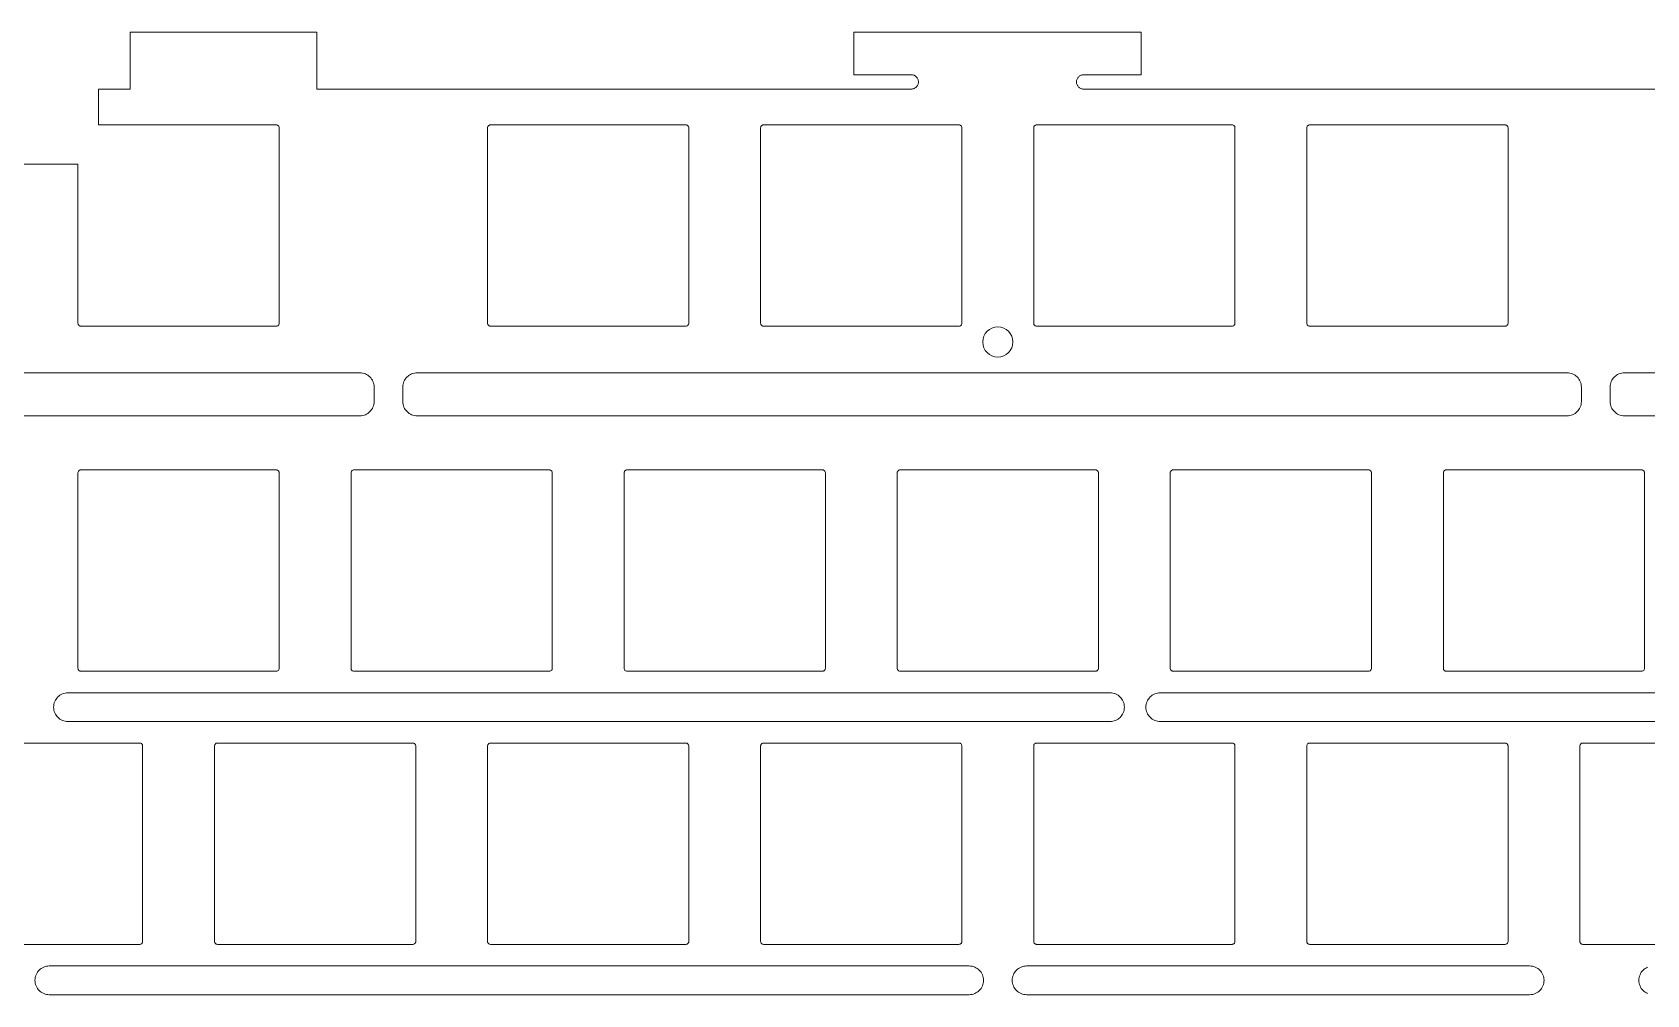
# Model space of a CAD drawing. Header units: millimetres. Extents: x 0 to 2822, y 422 to 2401.
# Drawn here: x 1182.6 to 1634.9, y 1653 to 1922.5 of the extents above; entities that cross this region are included whole.
import ezdxf

# ---------------------------------------------------------------- set-up
doc = ezdxf.new("R2010")
doc.units = ezdxf.units.MM

msp = doc.modelspace()

# ---------------------------------------------------------------- linework, layer by layer
at = {"color": 7, "lineweight": 0}
for points in [[(1262.368605, 1922.451987), (1210.030847, 1922.451987)], [(1210.030882, 1922.451987), (1210.030882, 1906.540651)], [(1262.368605, 1906.540651), (1262.368605, 1922.451987)], [(1412.738934, 1922.452164), (1412.738934, 1910.566727)], [(1493.25838, 1922.452164), (1412.738969, 1922.452164)], [(1493.25838, 1910.566763), (1493.25838, 1922.452199)], [(1428.843028, 1910.566763), (1412.739075, 1910.566763)], [(1428.842675, 1906.540651), (1429.04853, 1906.551045), (1429.248437, 1906.581552), (1429.441384, 1906.63116), (1429.62636, 1906.698855), (1429.802352, 1906.783627), (1429.968349, 1906.884463), (1430.123338, 1907.000349), (1430.266309, 1907.130275), (1430.39625, 1907.273227), (1430.512147, 1907.428194), (1430.612991, 1907.594162), (1430.697768, 1907.77012), (1430.765467, 1907.955055), (1430.815076, 1908.147956), (1430.845583, 1908.347808), (1430.855977, 1908.553601), (1430.845583, 1908.759398), (1430.815076, 1908.959262), (1430.765467, 1909.152179), (1430.697768, 1909.337137), (1430.612991, 1909.513122), (1430.512147, 1909.67912), (1430.39625, 1909.834118), (1430.266309, 1909.977104), (1430.123338, 1910.107062), (1429.968349, 1910.222981), (1429.802352, 1910.323846), (1429.62636, 1910.408644), (1429.441384, 1910.476363), (1429.248437, 1910.525988), (1429.04853, 1910.556506), (1428.842675, 1910.566904)], [(1477.154639, 1910.566763), (1476.948846, 1910.556369), (1476.748993, 1910.525861), (1476.556093, 1910.476252), (1476.371158, 1910.408553), (1476.1952, 1910.323776), (1476.029232, 1910.222933), (1475.874265, 1910.107035), (1475.731313, 1909.977095), (1475.601387, 1909.834124), (1475.4855, 1909.679134), (1475.384665, 1909.513137), (1475.299893, 1909.337145), (1475.232197, 1909.152169), (1475.18259, 1908.959222), (1475.152083, 1908.759315), (1475.141689, 1908.55346), (1475.152083, 1908.347667), (1475.18259, 1908.147814), (1475.232197, 1907.954914), (1475.299893, 1907.769979), (1475.384665, 1907.594021), (1475.4855, 1907.428053), (1475.601387, 1907.273086), (1475.731313, 1907.130134), (1475.874265, 1907.000208), (1476.029232, 1906.884322), (1476.1952, 1906.783486), (1476.371158, 1906.698714), (1476.556093, 1906.631018), (1476.748993, 1906.581411), (1476.948846, 1906.550904), (1477.154639, 1906.54051)], [(1493.25838, 1910.566763), (1477.15478, 1910.566763)], [(1201.173726, 1896.527124), (1201.173726, 1906.540722)], [(1201.173726, 1906.540651), (1210.030918, 1906.540651)], [(1262.368605, 1906.540651), (1428.843027, 1906.540651)], [(1477.154639, 1906.540651), (1643.629061, 1906.540651)], [(1201.173726, 1896.527124), (1250.995473, 1896.527124)], [(1251.800582, 1895.721839), (1251.784222, 1895.884167), (1251.737297, 1896.035353), (1251.663047, 1896.172162), (1251.564706, 1896.291354), (1251.445514, 1896.389694), (1251.308706, 1896.463945), (1251.157519, 1896.51087), (1250.995191, 1896.52723)], [(1251.800582, 1895.721839), (1251.800582, 1840.968611)], [(1310.177226, 1840.968611), (1310.177226, 1895.721839)], [(1310.982336, 1896.527124), (1310.820124, 1896.510764), (1310.669025, 1896.463839), (1310.532279, 1896.389589), (1310.413129, 1896.291248), (1310.314814, 1896.172056), (1310.240576, 1896.035247), (1310.193657, 1895.884061), (1310.177297, 1895.721733)], [(1310.982336, 1896.527124), (1365.735916, 1896.527124)], [(1366.540884, 1895.721839), (1366.524524, 1895.884167), (1366.477605, 1896.035353), (1366.403367, 1896.172162), (1366.305052, 1896.291354), (1366.185902, 1896.389694), (1366.049156, 1896.463945), (1365.898057, 1896.51087), (1365.735846, 1896.52723)], [(1366.540884, 1895.721839), (1366.540884, 1840.968611)], [(1387.476023, 1896.527124), (1387.313695, 1896.510764), (1387.162508, 1896.463839), (1387.0257, 1896.389589), (1386.906507, 1896.291248), (1386.808167, 1896.172056), (1386.733916, 1896.035247), (1386.686992, 1895.884061), (1386.670631, 1895.721733)], [(1386.670737, 1840.968611), (1386.670737, 1895.721839)], [(1387.476023, 1896.527124), (1442.229251, 1896.527124)], [(1443.034396, 1895.721839), (1443.01805, 1895.884167), (1442.971166, 1896.035353), (1442.896971, 1896.172162), (1442.798696, 1896.291354), (1442.679568, 1896.389694), (1442.542816, 1896.463945), (1442.39167, 1896.51087), (1442.229357, 1896.52723)], [(1443.034396, 1895.721839), (1443.034396, 1840.968611)], [(1463.164425, 1840.968611), (1463.164425, 1895.721839)], [(1463.969569, 1896.527124), (1463.807257, 1896.510764), (1463.65611, 1896.463839), (1463.519358, 1896.389589), (1463.40023, 1896.291248), (1463.301955, 1896.172056), (1463.22776, 1896.035247), (1463.180876, 1895.884061), (1463.164531, 1895.721733)], [(1463.969569, 1896.527124), (1518.722797, 1896.527124)], [(1519.527907, 1895.721839), (1519.511561, 1895.884167), (1519.464677, 1896.035353), (1519.390482, 1896.172162), (1519.292207, 1896.291354), (1519.173079, 1896.389694), (1519.036327, 1896.463945), (1518.885181, 1896.51087), (1518.722868, 1896.52723)], [(1519.527907, 1895.721839), (1519.527907, 1840.968611)], [(1539.657971, 1840.968611), (1539.657971, 1895.721839)], [(1540.463081, 1896.526948), (1540.300768, 1896.510602), (1540.149621, 1896.463718), (1540.012869, 1896.389524), (1539.893741, 1896.291248), (1539.795466, 1896.17212), (1539.721272, 1896.035369), (1539.674387, 1895.884222), (1539.658042, 1895.721909)], [(1540.463081, 1896.526948), (1595.216308, 1896.526948)], [(1596.021771, 1895.721839), (1596.00541, 1895.884152), (1595.958486, 1896.035298), (1595.884235, 1896.17205), (1595.785895, 1896.291178), (1595.666702, 1896.389453), (1595.529894, 1896.463648), (1595.378707, 1896.510532), (1595.216379, 1896.526878)], [(1596.021771, 1895.721839), (1596.021771, 1840.968611)], [(1195.436748, 1885.508499), (1175.306895, 1885.508499)], [(1195.436748, 1840.968611), (1195.436748, 1885.508569)], [(1195.436748, 1840.968611), (1195.453109, 1840.806298), (1195.500033, 1840.655151), (1195.574284, 1840.5184), (1195.672624, 1840.399272), (1195.791817, 1840.300996), (1195.928625, 1840.226802), (1196.079811, 1840.179918), (1196.242139, 1840.163572)], [(1250.995297, 1840.163466), (1251.157625, 1840.179812), (1251.308811, 1840.226696), (1251.44562, 1840.30089), (1251.564812, 1840.399166), (1251.663153, 1840.518294), (1251.737403, 1840.655045), (1251.784328, 1840.806192), (1251.800688, 1840.968505)], [(1310.177226, 1840.968611), (1310.193586, 1840.806283), (1310.240506, 1840.655096), (1310.314743, 1840.518288), (1310.413058, 1840.399095), (1310.532209, 1840.300755), (1310.668954, 1840.226504), (1310.820053, 1840.17958), (1310.982265, 1840.163219)], [(1365.735775, 1840.16329), (1365.897987, 1840.17965), (1366.049086, 1840.226575), (1366.185831, 1840.300826), (1366.304982, 1840.399166), (1366.403297, 1840.518358), (1366.477534, 1840.655167), (1366.524454, 1840.806353), (1366.540814, 1840.968681)], [(1386.670737, 1840.968611), (1386.687098, 1840.806283), (1386.734022, 1840.655096), (1386.808273, 1840.518288), (1386.906613, 1840.399095), (1387.025806, 1840.300755), (1387.162614, 1840.226504), (1387.313801, 1840.17958), (1387.476129, 1840.163219)], [(1442.229286, 1840.16329), (1442.391599, 1840.17965), (1442.542746, 1840.226575), (1442.679497, 1840.300826), (1442.798625, 1840.399166), (1442.896901, 1840.518358), (1442.971095, 1840.655167), (1443.017979, 1840.806353), (1443.034325, 1840.968681)], [(1463.164425, 1840.968611), (1463.18077, 1840.806283), (1463.227655, 1840.655096), (1463.301849, 1840.518288), (1463.400124, 1840.399095), (1463.519252, 1840.300755), (1463.656004, 1840.226504), (1463.807151, 1840.17958), (1463.969464, 1840.163219)], [(1518.722797, 1840.16329), (1518.88511, 1840.17965), (1519.036257, 1840.226575), (1519.173009, 1840.300826), (1519.292136, 1840.399166), (1519.390412, 1840.518358), (1519.464606, 1840.655167), (1519.511491, 1840.806353), (1519.527836, 1840.968681)], [(1539.657971, 1840.968611), (1539.674317, 1840.806283), (1539.721201, 1840.655096), (1539.795395, 1840.518288), (1539.893671, 1840.399095), (1540.012799, 1840.300755), (1540.14955, 1840.226504), (1540.300697, 1840.17958), (1540.46301, 1840.163219)], [(1595.216308, 1840.16329), (1595.378636, 1840.17965), (1595.529823, 1840.226575), (1595.666631, 1840.300826), (1595.785824, 1840.399166), (1595.884164, 1840.518358), (1595.958415, 1840.655167), (1596.005339, 1840.806353), (1596.0217, 1840.968681)], [(1250.995297, 1840.163466), (1196.242069, 1840.163466)], [(1365.735775, 1840.16329), (1310.982194, 1840.16329)], [(1442.229286, 1840.16329), (1387.476058, 1840.16329)], [(1518.722797, 1840.16329), (1463.969569, 1840.16329)], [(1595.216308, 1840.16329), (1540.463081, 1840.16329)], [(1274.365801, 1827.119296), (952.287451, 1827.119296)], [(1278.391737, 1823.093361), (1278.370953, 1823.505005), (1278.309949, 1823.904753), (1278.21075, 1824.290583), (1278.075378, 1824.660471), (1277.905855, 1825.012395), (1277.704207, 1825.34433), (1277.472454, 1825.654255), (1277.212621, 1825.940145), (1276.926731, 1826.199978), (1276.616806, 1826.431731), (1276.284871, 1826.63338), (1275.932947, 1826.802902), (1275.563059, 1826.938274), (1275.177229, 1827.037474), (1274.777481, 1827.098477), (1274.365837, 1827.119261)], [(1290.469719, 1827.119296), (1290.058075, 1827.098512), (1289.658327, 1827.037509), (1289.272497, 1826.938309), (1288.902608, 1826.802937), (1288.550685, 1826.633415), (1288.218749, 1826.431766), (1287.908825, 1826.200013), (1287.622935, 1825.94018), (1287.363102, 1825.65429), (1287.131349, 1825.344366), (1286.9297, 1825.01243), (1286.760178, 1824.660507), (1286.624806, 1824.290618), (1286.525606, 1823.904788), (1286.464603, 1823.50504), (1286.443819, 1823.093396)], [(1612.547928, 1827.119296), (1290.469578, 1827.119296)], [(1616.573863, 1823.093361), (1616.553079, 1823.505005), (1616.492076, 1823.904753), (1616.392876, 1824.290583), (1616.257504, 1824.660471), (1616.087982, 1825.012395), (1615.886333, 1825.34433), (1615.65458, 1825.654255), (1615.394747, 1825.940145), (1615.108857, 1826.199978), (1614.798933, 1826.431731), (1614.466997, 1826.63338), (1614.115074, 1826.802902), (1613.745185, 1826.938274), (1613.359355, 1827.037474), (1612.959607, 1827.098477), (1612.547963, 1827.119261)], [(1628.652022, 1827.119296), (1628.240374, 1827.098512), (1627.840614, 1827.037509), (1627.454767, 1826.938309), (1627.084856, 1826.802937), (1626.732906, 1826.633415), (1626.40094, 1826.431766), (1626.090984, 1826.200013), (1625.805061, 1825.94018), (1625.545195, 1825.65429), (1625.313411, 1825.344366), (1625.111732, 1825.01243), (1624.942183, 1824.660507), (1624.806788, 1824.290618), (1624.707571, 1823.904788), (1624.646557, 1823.50504), (1624.625769, 1823.093396)], [(1950.730195, 1827.119296), (1628.651845, 1827.119296)], [(1278.391737, 1819.067426), (1278.391737, 1823.093326)], [(1286.443784, 1823.093361), (1286.443784, 1819.067461)], [(1616.573863, 1819.067426), (1616.573863, 1823.093326)], [(1624.625734, 1823.093361), (1624.625734, 1819.067461)], [(1274.365801, 1815.04149), (1274.777445, 1815.062274), (1275.177194, 1815.123278), (1275.563024, 1815.222477), (1275.932912, 1815.357849), (1276.284835, 1815.527371), (1276.616771, 1815.72902), (1276.926695, 1815.960773), (1277.212586, 1816.220606), (1277.472419, 1816.506496), (1277.704171, 1816.816421), (1277.90582, 1817.148356), (1278.075342, 1817.50028), (1278.210715, 1817.870168), (1278.309914, 1818.255998), (1278.370917, 1818.655746), (1278.391701, 1819.06739)], [(1286.443784, 1819.067426), (1286.464568, 1818.655782), (1286.525571, 1818.256033), (1286.62477, 1817.870203), (1286.760143, 1817.500315), (1286.929665, 1817.148392), (1287.131314, 1816.816456), (1287.363066, 1816.506531), (1287.622899, 1816.220641), (1287.90879, 1815.960808), (1288.218714, 1815.729056), (1288.55065, 1815.527407), (1288.902573, 1815.357885), (1289.272461, 1815.222512), (1289.658291, 1815.123313), (1290.05804, 1815.06231), (1290.469684, 1815.041526)], [(1612.547928, 1815.04149), (1612.959572, 1815.062274), (1613.35932, 1815.123278), (1613.74515, 1815.222477), (1614.115038, 1815.357849), (1614.466962, 1815.527371), (1614.798897, 1815.72902), (1615.108822, 1815.960773), (1615.394712, 1816.220606), (1615.654545, 1816.506496), (1615.886298, 1816.816421), (1616.087947, 1817.148356), (1616.257469, 1817.50028), (1616.392841, 1817.870168), (1616.492041, 1818.255998), (1616.553044, 1818.655746), (1616.573828, 1819.06739)], [(1624.625734, 1819.067426), (1624.646522, 1818.655782), (1624.707536, 1818.256033), (1624.806753, 1817.870203), (1624.942148, 1817.500315), (1625.111697, 1817.148392), (1625.313375, 1816.816456), (1625.54516, 1816.506531), (1625.805026, 1816.220641), (1626.090949, 1815.960808), (1626.400905, 1815.729056), (1626.732871, 1815.527407), (1627.084821, 1815.357885), (1627.454732, 1815.222512), (1627.840579, 1815.123313), (1628.240339, 1815.06231), (1628.651986, 1815.041526)], [(952.287592, 1815.04149), (1274.365942, 1815.04149)], [(1290.469719, 1815.04149), (1612.548069, 1815.04149)], [(1628.652022, 1815.04149), (1950.730372, 1815.04149)], [(1196.242069, 1799.904431), (1196.079741, 1799.88807), (1195.928554, 1799.841146), (1195.791746, 1799.766895), (1195.672553, 1799.668555), (1195.574213, 1799.549362), (1195.499962, 1799.412554), (1195.453038, 1799.261367), (1195.436677, 1799.099039)], [(1250.995297, 1799.904431), (1196.242069, 1799.904431)], [(1251.800582, 1799.099145), (1251.784222, 1799.261473), (1251.737297, 1799.41266), (1251.663047, 1799.549468), (1251.564706, 1799.668661), (1251.445514, 1799.767001), (1251.308706, 1799.841252), (1251.157519, 1799.888176), (1250.995191, 1799.904537)], [(1272.73558, 1799.904431), (1272.573368, 1799.88807), (1272.422269, 1799.841146), (1272.285524, 1799.766895), (1272.166373, 1799.668555), (1272.068058, 1799.549362), (1271.993821, 1799.412554), (1271.946901, 1799.261367), (1271.930541, 1799.099039)], [(1327.488984, 1799.904431), (1272.735404, 1799.904431)], [(1328.294129, 1799.099145), (1328.277769, 1799.261473), (1328.230849, 1799.41266), (1328.156612, 1799.549468), (1328.058297, 1799.668661), (1327.939146, 1799.767001), (1327.802401, 1799.841252), (1327.651302, 1799.888176), (1327.48909, 1799.904537)], [(1349.229267, 1799.904431), (1349.066939, 1799.88807), (1348.915753, 1799.841146), (1348.778945, 1799.766895), (1348.659752, 1799.668555), (1348.561412, 1799.549362), (1348.487161, 1799.412554), (1348.440237, 1799.261367), (1348.423876, 1799.099039)], [(1403.982531, 1799.904431), (1349.229303, 1799.904431)], [(1404.78764, 1799.099145), (1404.771294, 1799.261473), (1404.72441, 1799.41266), (1404.650216, 1799.549468), (1404.55194, 1799.668661), (1404.432812, 1799.767001), (1404.296061, 1799.841252), (1404.144914, 1799.888176), (1403.982601, 1799.904537)], [(1425.722779, 1799.904431), (1425.560466, 1799.88807), (1425.409319, 1799.841146), (1425.272567, 1799.766895), (1425.153439, 1799.668555), (1425.055164, 1799.549362), (1424.98097, 1799.412554), (1424.934085, 1799.261367), (1424.91774, 1799.099039)], [(1480.476042, 1799.904431), (1425.722814, 1799.904431)], [(1481.281151, 1799.099145), (1481.264806, 1799.261473), (1481.217921, 1799.41266), (1481.143727, 1799.549468), (1481.045451, 1799.668661), (1480.926324, 1799.767001), (1480.789572, 1799.841252), (1480.638425, 1799.888176), (1480.476112, 1799.904537)], [(1502.216325, 1799.904431), (1502.054012, 1799.88807), (1501.902865, 1799.841146), (1501.766114, 1799.766895), (1501.646986, 1799.668555), (1501.54871, 1799.549362), (1501.474516, 1799.412554), (1501.427632, 1799.261367), (1501.411286, 1799.099039)], [(1556.969553, 1799.904431), (1502.216325, 1799.904431)], [(1557.775015, 1799.099145), (1557.758654, 1799.261473), (1557.71173, 1799.41266), (1557.637479, 1799.549468), (1557.539139, 1799.668661), (1557.419946, 1799.767001), (1557.283138, 1799.841252), (1557.131951, 1799.888176), (1556.969623, 1799.904537)], [(1578.709836, 1799.904431), (1578.547624, 1799.88807), (1578.396525, 1799.841146), (1578.25978, 1799.766895), (1578.140629, 1799.668555), (1578.042314, 1799.549362), (1577.968077, 1799.412554), (1577.921157, 1799.261367), (1577.904797, 1799.099039)], [(1633.463099, 1799.904431), (1578.709871, 1799.904431)], [(1634.268561, 1799.099145), (1634.252201, 1799.261473), (1634.205276, 1799.41266), (1634.131026, 1799.549468), (1634.032685, 1799.668661), (1633.913493, 1799.767001), (1633.776684, 1799.841252), (1633.625498, 1799.888176), (1633.46317, 1799.904537)], [(1195.436748, 1744.345882), (1195.436748, 1799.09911)], [(1251.800582, 1799.099145), (1251.800582, 1744.345917)], [(1271.930471, 1744.345882), (1271.930471, 1799.09911)], [(1328.294129, 1799.099145), (1328.294129, 1744.345917)], [(1348.423982, 1744.345882), (1348.423982, 1799.09911)], [(1404.78764, 1799.099145), (1404.78764, 1744.345917)], [(1424.917669, 1744.345882), (1424.917669, 1799.09911)], [(1481.281151, 1799.099145), (1481.281151, 1744.345917)], [(1501.41118, 1744.345882), (1501.41118, 1799.09911)], [(1557.775015, 1799.099145), (1557.775015, 1744.345917)], [(1577.904727, 1744.345882), (1577.904727, 1799.09911)], [(1634.268561, 1799.099145), (1634.268561, 1744.345917)], [(1195.436748, 1744.345882), (1195.453109, 1744.183554), (1195.500033, 1744.032367), (1195.574284, 1743.895559), (1195.672624, 1743.776366), (1195.791817, 1743.678026), (1195.928625, 1743.603775), (1196.079811, 1743.556851), (1196.242139, 1743.54049)], [(1196.242069, 1743.540596), (1250.995297, 1743.540596)], [(1250.995297, 1743.540596), (1251.157625, 1743.556957), (1251.308811, 1743.603881), (1251.44562, 1743.678132), (1251.564812, 1743.776472), (1251.663153, 1743.895665), (1251.737403, 1744.032473), (1251.784328, 1744.18366), (1251.800688, 1744.345988)], [(1271.930471, 1744.345882), (1271.946831, 1744.183554), (1271.99375, 1744.032367), (1272.067988, 1743.895559), (1272.166303, 1743.776366), (1272.285453, 1743.678026), (1272.422199, 1743.603775), (1272.573298, 1743.556851), (1272.735509, 1743.54049)], [(1272.73558, 1743.540596), (1327.489161, 1743.540596)], [(1327.488984, 1743.540596), (1327.651196, 1743.556957), (1327.802295, 1743.603881), (1327.93904, 1743.678132), (1328.058191, 1743.776472), (1328.156506, 1743.895665), (1328.230744, 1744.032473), (1328.277663, 1744.18366), (1328.294023, 1744.345988)], [(1348.423982, 1744.345882), (1348.440342, 1744.183554), (1348.487267, 1744.032367), (1348.561517, 1743.895559), (1348.659858, 1743.776366), (1348.77905, 1743.678026), (1348.915859, 1743.603775), (1349.067045, 1743.556851), (1349.229373, 1743.54049)], [(1349.229267, 1743.540596), (1403.982495, 1743.540596)], [(1403.982531, 1743.540596), (1404.144843, 1743.556957), (1404.29599, 1743.603881), (1404.432742, 1743.678132), (1404.55187, 1743.776472), (1404.650145, 1743.895665), (1404.72434, 1744.032473), (1404.771224, 1744.18366), (1404.787569, 1744.345988)], [(1424.917669, 1744.345882), (1424.934015, 1744.183554), (1424.980899, 1744.032367), (1425.055093, 1743.895559), (1425.153369, 1743.776366), (1425.272497, 1743.678026), (1425.409248, 1743.603775), (1425.560395, 1743.556851), (1425.722708, 1743.54049)], [(1425.722779, 1743.540596), (1480.476006, 1743.540596)], [(1480.476042, 1743.540596), (1480.638355, 1743.556957), (1480.789501, 1743.603881), (1480.926253, 1743.678132), (1481.045381, 1743.776472), (1481.143656, 1743.895665), (1481.217851, 1744.032473), (1481.264735, 1744.18366), (1481.281081, 1744.345988)], [(1501.41118, 1744.345882), (1501.427526, 1744.183554), (1501.47441, 1744.032367), (1501.548604, 1743.895559), (1501.64688, 1743.776366), (1501.766008, 1743.678026), (1501.90276, 1743.603775), (1502.053906, 1743.556851), (1502.216219, 1743.54049)], [(1502.216325, 1743.540596), (1556.969553, 1743.540596)], [(1556.969553, 1743.540596), (1557.131881, 1743.556957), (1557.283067, 1743.603881), (1557.419876, 1743.678132), (1557.539068, 1743.776472), (1557.637409, 1743.895665), (1557.711659, 1744.032473), (1557.758584, 1744.18366), (1557.774944, 1744.345988)], [(1577.904727, 1744.345882), (1577.921087, 1744.183554), (1577.968006, 1744.032367), (1578.042244, 1743.895559), (1578.140559, 1743.776366), (1578.259709, 1743.678026), (1578.396455, 1743.603775), (1578.547554, 1743.556851), (1578.709766, 1743.54049)], [(1578.709836, 1743.540596), (1633.463064, 1743.540596)], [(1633.463099, 1743.540596), (1633.625427, 1743.556957), (1633.776614, 1743.603881), (1633.913422, 1743.678132), (1634.032615, 1743.776472), (1634.130955, 1743.895665), (1634.205206, 1744.032473), (1634.25213, 1744.18366), (1634.268491, 1744.345988)], [(1192.638479, 1737.501711), (1192.226835, 1737.480927), (1191.827087, 1737.419924), (1191.441257, 1737.320724), (1191.071369, 1737.185352), (1190.719445, 1737.01583), (1190.38751, 1736.814181), (1190.077585, 1736.582428), (1189.791695, 1736.322595), (1189.531862, 1736.036705), (1189.300109, 1735.72678), (1189.09846, 1735.394845), (1188.928938, 1735.042921), (1188.793566, 1734.673033), (1188.694366, 1734.287203), (1188.633363, 1733.887455), (1188.612579, 1733.475811), (1188.633363, 1733.064167), (1188.694366, 1732.664418), (1188.793566, 1732.278589), (1188.928938, 1731.9087), (1189.09846, 1731.556777), (1189.300109, 1731.224841), (1189.531862, 1730.914917), (1189.791695, 1730.629026), (1190.077585, 1730.369193), (1190.38751, 1730.137441), (1190.719445, 1729.935792), (1191.071369, 1729.76627), (1191.441257, 1729.630897), (1191.827087, 1729.531698), (1192.226835, 1729.470695), (1192.638479, 1729.449911)], [(1484.521944, 1737.49462), (1192.63855, 1737.49462)], [(1484.521944, 1729.442573), (1484.933588, 1729.463357), (1485.333337, 1729.52436), (1485.719166, 1729.62356), (1486.089055, 1729.758932), (1486.440978, 1729.928454), (1486.772914, 1730.130103), (1487.082838, 1730.361856), (1487.368729, 1730.621689), (1487.628562, 1730.907579), (1487.860314, 1731.217503), (1488.061963, 1731.549439), (1488.231485, 1731.901363), (1488.366858, 1732.271251), (1488.466057, 1732.657081), (1488.52706, 1733.056829), (1488.547844, 1733.468473), (1488.52706, 1733.880121), (1488.466057, 1734.279881), (1488.366858, 1734.665728), (1488.231485, 1735.035639), (1488.061963, 1735.387589), (1487.860314, 1735.719554), (1487.628562, 1736.029511), (1487.368729, 1736.315434), (1487.082838, 1736.5753), (1486.772914, 1736.807084), (1486.440978, 1737.008763), (1486.089055, 1737.178312), (1485.719166, 1737.313707), (1485.333337, 1737.412923), (1484.933588, 1737.473938), (1484.521944, 1737.494726)], [(1498.612735, 1737.501711), (1498.201091, 1737.480927), (1497.801343, 1737.419924), (1497.415513, 1737.320724), (1497.045625, 1737.185352), (1496.693701, 1737.01583), (1496.361766, 1736.814181), (1496.051841, 1736.582428), (1495.765951, 1736.322595), (1495.506118, 1736.036705), (1495.274365, 1735.72678), (1495.072716, 1735.394845), (1494.903194, 1735.042921), (1494.767822, 1734.673033), (1494.668623, 1734.287203), (1494.607619, 1733.887455), (1494.586835, 1733.475811), (1494.607619, 1733.064167), (1494.668623, 1732.664418), (1494.767822, 1732.278589), (1494.903194, 1731.9087), (1495.072716, 1731.556777), (1495.274365, 1731.224841), (1495.506118, 1730.914917), (1495.765951, 1730.629026), (1496.051841, 1730.369193), (1496.361766, 1730.137441), (1496.693701, 1729.935792), (1497.045625, 1729.76627), (1497.415513, 1729.630897), (1497.801343, 1729.531698), (1498.201091, 1729.470695), (1498.612735, 1729.449911)], [(1790.496059, 1737.501711), (1498.612665, 1737.501711)], [(1192.638479, 1729.449805), (1484.521874, 1729.449805)], [(1498.612735, 1729.449805), (1790.49613, 1729.449805)], [(1212.748541, 1723.410743), (1157.995313, 1723.410743)], [(1213.553651, 1722.605634), (1213.537305, 1722.767846), (1213.490421, 1722.918945), (1213.416226, 1723.05569), (1213.317951, 1723.174841), (1213.198823, 1723.273156), (1213.062071, 1723.347393), (1212.910925, 1723.394313), (1212.748612, 1723.410673)], [(1234.488824, 1723.410743), (1234.326512, 1723.394383), (1234.175365, 1723.347464), (1234.038613, 1723.273226), (1233.919485, 1723.174911), (1233.82121, 1723.055761), (1233.747015, 1722.919015), (1233.700131, 1722.767916), (1233.683786, 1722.605704)], [(1289.242052, 1723.410743), (1234.488824, 1723.410743)], [(1290.047338, 1722.605634), (1290.030977, 1722.767846), (1289.984053, 1722.918945), (1289.909802, 1723.05569), (1289.811462, 1723.174841), (1289.692269, 1723.273156), (1289.555461, 1723.347393), (1289.404274, 1723.394313), (1289.241946, 1723.410673)], [(1310.982336, 1723.410743), (1310.820124, 1723.394383), (1310.669025, 1723.347464), (1310.532279, 1723.273226), (1310.413129, 1723.174911), (1310.314814, 1723.055761), (1310.240576, 1722.919015), (1310.193657, 1722.767916), (1310.177297, 1722.605704)], [(1365.735775, 1723.410743), (1310.982194, 1723.410743)], [(1366.540884, 1722.605634), (1366.524524, 1722.767846), (1366.477605, 1722.918945), (1366.403367, 1723.05569), (1366.305052, 1723.174841), (1366.185902, 1723.273156), (1366.049156, 1723.347393), (1365.898057, 1723.394313), (1365.735846, 1723.410673)], [(1387.476023, 1723.410743), (1387.313695, 1723.394383), (1387.162508, 1723.347464), (1387.0257, 1723.273226), (1386.906507, 1723.174911), (1386.808167, 1723.055761), (1386.733916, 1722.919015), (1386.686992, 1722.767916), (1386.670631, 1722.605704)], [(1442.229286, 1723.410743), (1387.476058, 1723.410743)], [(1443.034396, 1722.605634), (1443.01805, 1722.767846), (1442.971166, 1722.918945), (1442.896971, 1723.05569), (1442.798696, 1723.174841), (1442.679568, 1723.273156), (1442.542816, 1723.347393), (1442.39167, 1723.394313), (1442.229357, 1723.410673)], [(1463.969569, 1723.410743), (1463.807257, 1723.394383), (1463.65611, 1723.347464), (1463.519358, 1723.273226), (1463.40023, 1723.174911), (1463.301955, 1723.055761), (1463.22776, 1722.919015), (1463.180876, 1722.767916), (1463.164531, 1722.605704)], [(1518.722797, 1723.410743), (1463.969569, 1723.410743)], [(1519.527907, 1722.605634), (1519.511561, 1722.767846), (1519.464677, 1722.918945), (1519.390482, 1723.05569), (1519.292207, 1723.174841), (1519.173079, 1723.273156), (1519.036327, 1723.347393), (1518.885181, 1723.394313), (1518.722868, 1723.410673)], [(1540.463081, 1723.410743), (1540.300768, 1723.394383), (1540.149621, 1723.347464), (1540.012869, 1723.273226), (1539.893741, 1723.174911), (1539.795466, 1723.055761), (1539.721272, 1722.919015), (1539.674387, 1722.767916), (1539.658042, 1722.605704)], [(1595.216308, 1723.410743), (1540.463081, 1723.410743)], [(1596.021771, 1722.605634), (1596.00541, 1722.767846), (1595.958486, 1722.918945), (1595.884235, 1723.05569), (1595.785895, 1723.174841), (1595.666702, 1723.273156), (1595.529894, 1723.347393), (1595.378707, 1723.394313), (1595.216379, 1723.410673)], [(1616.956592, 1723.410743), (1616.79438, 1723.394383), (1616.643281, 1723.347464), (1616.506535, 1723.273226), (1616.387385, 1723.174911), (1616.28907, 1723.055761), (1616.214832, 1722.919015), (1616.167913, 1722.767916), (1616.151553, 1722.605704)], [(1671.710208, 1723.410743), (1616.956627, 1723.410743)], [(1213.553651, 1722.605634), (1213.553651, 1667.852053)], [(1233.683715, 1667.852194), (1233.683715, 1722.605775)], [(1290.047338, 1722.605634), (1290.047338, 1667.852053)], [(1310.177226, 1667.852194), (1310.177226, 1722.605775)], [(1366.540884, 1722.605634), (1366.540884, 1667.852053)], [(1386.670737, 1667.852194), (1386.670737, 1722.605775)], [(1443.034396, 1722.605634), (1443.034396, 1667.852053)], [(1463.164425, 1667.852194), (1463.164425, 1722.605775)], [(1519.527907, 1722.605634), (1519.527907, 1667.852053)], [(1539.657971, 1667.852194), (1539.657971, 1722.605775)], [(1596.021771, 1722.605634), (1596.021771, 1667.852053)], [(1616.151482, 1667.852194), (1616.151482, 1722.605775)], [(1157.995278, 1667.047085), (1212.748506, 1667.047085)], [(1212.748541, 1667.047085), (1212.910854, 1667.063445), (1213.062001, 1667.110365), (1213.198752, 1667.184602), (1213.31788, 1667.282917), (1213.416156, 1667.402068), (1213.49035, 1667.538813), (1213.537234, 1667.689912), (1213.55358, 1667.852124)], [(1233.683715, 1667.852194), (1233.700061, 1667.689983), (1233.746945, 1667.538884), (1233.821139, 1667.402138), (1233.919415, 1667.282988), (1234.038543, 1667.184673), (1234.175294, 1667.110435), (1234.326441, 1667.063516), (1234.488754, 1667.047156)], [(1234.488824, 1667.047085), (1289.242052, 1667.047085)], [(1289.242052, 1667.047085), (1289.40438, 1667.063445), (1289.555567, 1667.110365), (1289.692375, 1667.184602), (1289.811568, 1667.282917), (1289.909908, 1667.402068), (1289.984159, 1667.538813), (1290.031083, 1667.689912), (1290.047444, 1667.852124)], [(1310.177226, 1667.852194), (1310.193586, 1667.689983), (1310.240506, 1667.538884), (1310.314743, 1667.402138), (1310.413058, 1667.282988), (1310.532209, 1667.184673), (1310.668954, 1667.110435), (1310.820053, 1667.063516), (1310.982265, 1667.047156)], [(1310.982336, 1667.047085), (1365.735916, 1667.047085)], [(1365.735775, 1667.047085), (1365.897987, 1667.063445), (1366.049086, 1667.110365), (1366.185831, 1667.184602), (1366.304982, 1667.282917), (1366.403297, 1667.402068), (1366.477534, 1667.538813), (1366.524454, 1667.689912), (1366.540814, 1667.852124)], [(1386.670737, 1667.852194), (1386.687098, 1667.689983), (1386.734022, 1667.538884), (1386.808273, 1667.402138), (1386.906613, 1667.282988), (1387.025806, 1667.184673), (1387.162614, 1667.110435), (1387.313801, 1667.063516), (1387.476129, 1667.047156)], [(1387.476023, 1667.047085), (1442.229251, 1667.047085)], [(1442.229286, 1667.047085), (1442.391599, 1667.063445), (1442.542746, 1667.110365), (1442.679497, 1667.184602), (1442.798625, 1667.282917), (1442.896901, 1667.402068), (1442.971095, 1667.538813), (1443.017979, 1667.689912), (1443.034325, 1667.852124)], [(1463.164425, 1667.852194), (1463.18077, 1667.689983), (1463.227655, 1667.538884), (1463.301849, 1667.402138), (1463.400124, 1667.282988), (1463.519252, 1667.184673), (1463.656004, 1667.110435), (1463.807151, 1667.063516), (1463.969464, 1667.047156)], [(1463.969569, 1667.047085), (1518.722797, 1667.047085)], [(1518.722797, 1667.047085), (1518.88511, 1667.063445), (1519.036257, 1667.110365), (1519.173009, 1667.184602), (1519.292136, 1667.282917), (1519.390412, 1667.402068), (1519.464606, 1667.538813), (1519.511491, 1667.689912), (1519.527836, 1667.852124)], [(1539.657971, 1667.852194), (1539.674317, 1667.689983), (1539.721201, 1667.538884), (1539.795395, 1667.402138), (1539.893671, 1667.282988), (1540.012799, 1667.184673), (1540.14955, 1667.110435), (1540.300697, 1667.063516), (1540.46301, 1667.047156)], [(1540.463081, 1667.047085), (1595.216308, 1667.047085)], [(1595.216308, 1667.047085), (1595.378636, 1667.063445), (1595.529823, 1667.110365), (1595.666631, 1667.184602), (1595.785824, 1667.282917), (1595.884164, 1667.402068), (1595.958415, 1667.538813), (1596.005339, 1667.689912), (1596.0217, 1667.852124)], [(1616.151482, 1667.852194), (1616.167842, 1667.689983), (1616.214762, 1667.538884), (1616.288999, 1667.402138), (1616.387314, 1667.282988), (1616.506465, 1667.184673), (1616.64321, 1667.110435), (1616.794309, 1667.063516), (1616.956521, 1667.047156)], [(1616.956592, 1667.047085), (1671.710172, 1667.047085)], [(1187.404703, 1661.008164), (1186.993059, 1660.98738), (1186.593311, 1660.926376), (1186.207481, 1660.827175), (1185.837593, 1660.6918), (1185.485669, 1660.522272), (1185.153734, 1660.320616), (1184.843809, 1660.088852), (1184.557919, 1659.829005), (1184.298086, 1659.543096), (1184.066333, 1659.233148), (1183.864685, 1658.901184), (1183.695162, 1658.549226), (1183.55979, 1658.179297), (1183.460591, 1657.79342), (1183.399587, 1657.393618), (1183.378803, 1656.981912), (1183.399587, 1656.570326), (1183.460591, 1656.170621), (1183.55979, 1655.78482), (1183.695162, 1655.41495), (1183.864685, 1655.063034), (1184.066333, 1654.731097), (1184.298086, 1654.421164), (1184.557919, 1654.13526), (1184.843809, 1653.875408), (1185.153734, 1653.643635), (1185.485669, 1653.441964), (1185.837593, 1653.27242), (1186.207481, 1653.137029), (1186.593311, 1653.037813), (1186.993059, 1652.9768), (1187.404703, 1652.956012)], [(1445.067348, 1661.015396), (1187.404809, 1661.015396)], [(1445.067348, 1652.956118), (1445.478992, 1652.976902), (1445.87874, 1653.037905), (1446.26457, 1653.137104), (1446.634459, 1653.272476), (1446.986382, 1653.441999), (1447.318318, 1653.643648), (1447.628242, 1653.8754), (1447.914132, 1654.135233), (1448.173965, 1654.421123), (1448.405718, 1654.731048), (1448.607367, 1655.062983), (1448.776889, 1655.414907), (1448.912261, 1655.784795), (1449.011461, 1656.170625), (1449.072464, 1656.570374), (1449.093248, 1656.982018), (1449.072464, 1657.393665), (1449.011461, 1657.793425), (1448.912261, 1658.179272), (1448.776889, 1658.549183), (1448.607367, 1658.901133), (1448.405718, 1659.233099), (1448.173965, 1659.543055), (1447.914132, 1659.828978), (1447.628242, 1660.088844), (1447.318318, 1660.320629), (1446.986382, 1660.522307), (1446.634459, 1660.691856), (1446.26457, 1660.827251), (1445.87874, 1660.926468), (1445.478992, 1660.987482), (1445.067348, 1661.00827)], [(1461.171089, 1661.008164), (1460.759445, 1660.98738), (1460.359697, 1660.926376), (1459.973867, 1660.827175), (1459.603979, 1660.6918), (1459.252055, 1660.522272), (1458.92012, 1660.320616), (1458.610195, 1660.088852), (1458.324305, 1659.829005), (1458.064472, 1659.543096), (1457.832719, 1659.233148), (1457.63107, 1658.901184), (1457.461548, 1658.549226), (1457.326176, 1658.179297), (1457.226976, 1657.79342), (1457.165973, 1657.393618), (1457.145189, 1656.981912), (1457.165973, 1656.570326), (1457.226976, 1656.170621), (1457.326176, 1655.78482), (1457.461548, 1655.41495), (1457.63107, 1655.063034), (1457.832719, 1654.731097), (1458.064472, 1654.421164), (1458.324305, 1654.13526), (1458.610195, 1653.875408), (1458.92012, 1653.643635), (1459.252055, 1653.441964), (1459.603979, 1653.27242), (1459.973867, 1653.137029), (1460.359697, 1653.037813), (1460.759445, 1652.9768), (1461.171089, 1652.956012)], [(1602.080341, 1661.005236), (1461.171019, 1661.005236)], [(1602.080341, 1652.953189), (1602.491985, 1652.973973), (1602.891733, 1653.034977), (1603.277563, 1653.134176), (1603.647451, 1653.269548), (1603.999375, 1653.439071), (1604.33131, 1653.64072), (1604.641235, 1653.872472), (1604.927125, 1654.132305), (1605.186958, 1654.418195), (1605.418711, 1654.72812), (1605.62036, 1655.060055), (1605.789882, 1655.411979), (1605.925254, 1655.781867), (1606.024454, 1656.167697), (1606.085457, 1656.567446), (1606.106241, 1656.979089), (1606.085457, 1657.390737), (1606.024454, 1657.790497), (1605.925254, 1658.176344), (1605.789882, 1658.546255), (1605.62036, 1658.898205), (1605.418711, 1659.230171), (1605.186958, 1659.540127), (1604.927125, 1659.82605), (1604.641235, 1660.085916), (1604.33131, 1660.3177), (1603.999375, 1660.519379), (1603.647451, 1660.688928), (1603.277563, 1660.824323), (1602.891733, 1660.92354), (1602.491985, 1660.984554), (1602.080341, 1661.005342)], [(1635.136782, 1660.6918), (1634.784858, 1660.522272), (1634.452923, 1660.320616), (1634.142998, 1660.088852), (1633.857108, 1659.829005), (1633.597275, 1659.543096), (1633.365522, 1659.233148), (1633.163873, 1658.901184), (1632.994351, 1658.549226), (1632.858979, 1658.179297), (1632.759779, 1657.79342), (1632.698776, 1657.393618), (1632.677992, 1656.981912), (1632.698776, 1656.570326), (1632.759779, 1656.170621), (1632.858979, 1655.78482), (1632.994351, 1655.41495), (1633.163873, 1655.063034), (1633.365522, 1654.731097), (1633.597275, 1654.421164), (1633.857108, 1654.13526), (1634.142998, 1653.875408), (1634.452923, 1653.643635), (1634.784858, 1653.441964), (1635.136782, 1653.27242)], [(1187.404703, 1652.956118), (1445.067242, 1652.956118)], [(1461.171089, 1652.956118), (1602.080411, 1652.956118)]]:
    msp.add_lwpolyline(points, dxfattribs=at)
msp.add_circle((1453.099463, 1835.735329), 4.227336, dxfattribs=at)

doc.saveas('drawing.dxf')
